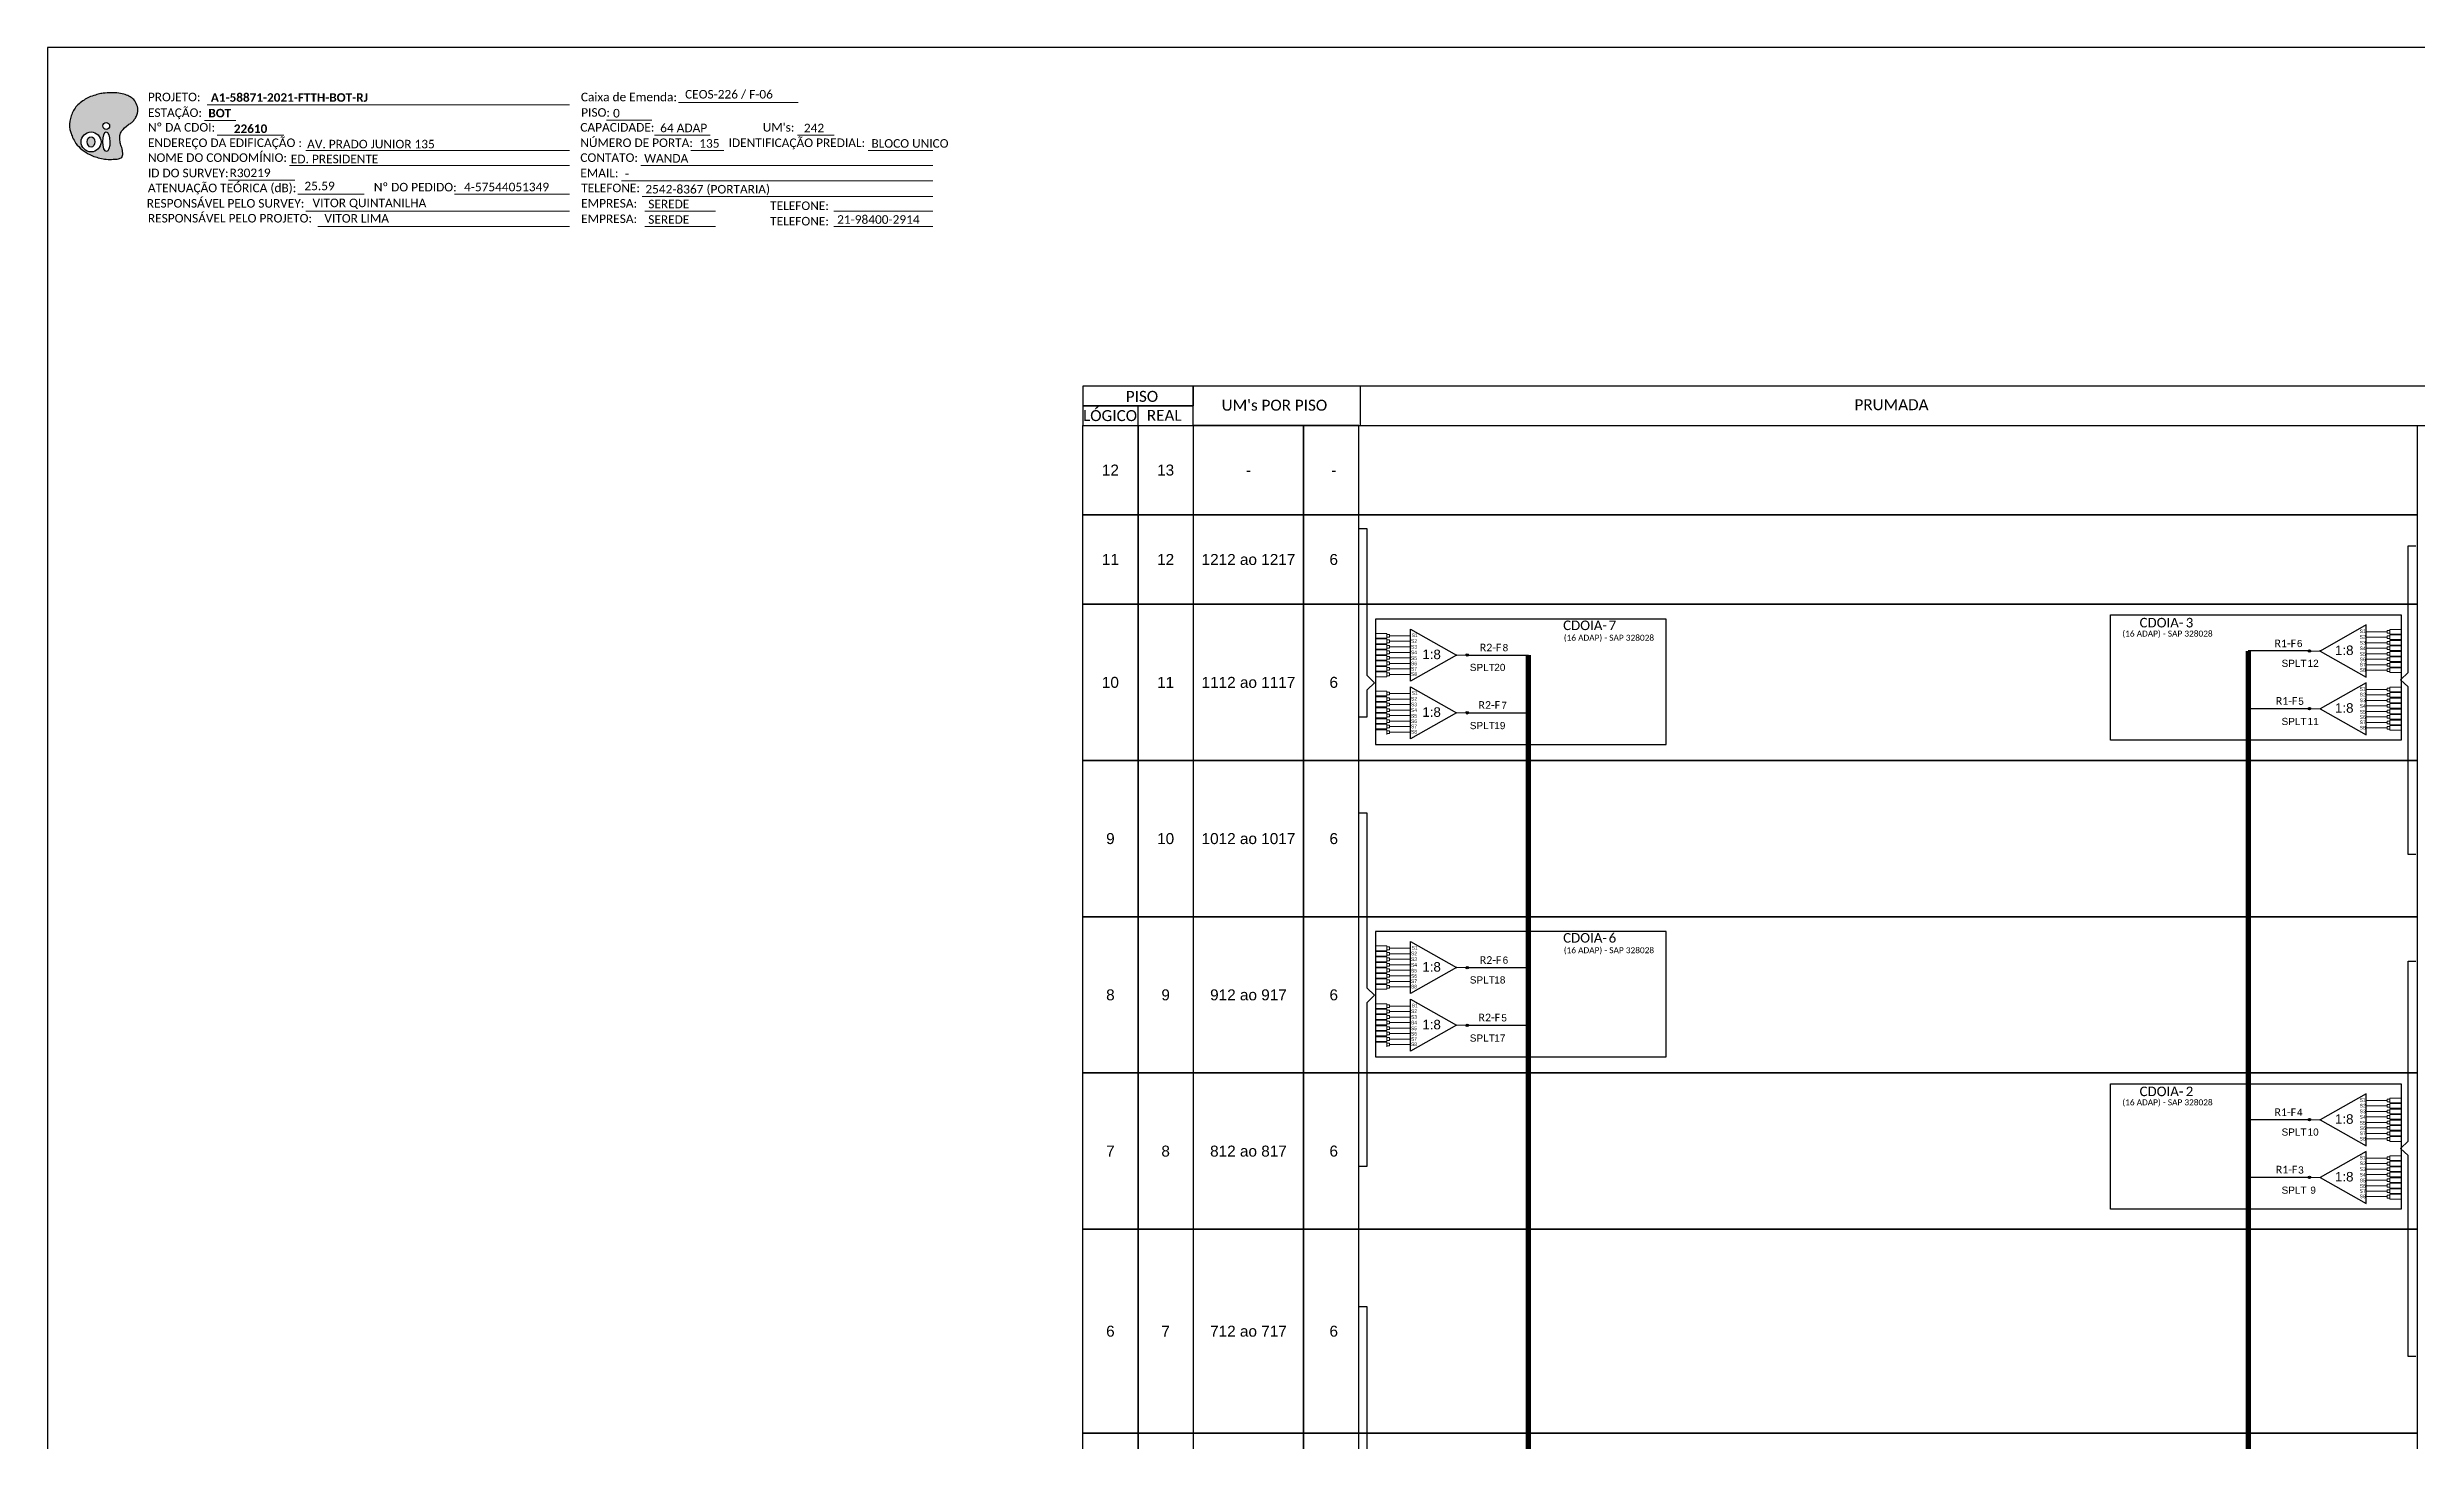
# Model space of a CAD drawing. Extents: x -89 to 1678, y 705 to 1299.
# Drawn here: x 839 to 1335.7, y 1007.1 to 1299 of the extents above; entities that cross this region are included whole.
import ezdxf
from ezdxf.enums import TextEntityAlignment as Align

# ---------------------------------------------------------------- set-up
doc = ezdxf.new("R2010")
doc.units = 0
doc.styles.add('ARIAL', font='arial.ttf')
doc.styles.add('WMF-Calibri0', font='calibri.ttf')
doc.styles.add('WMF-Calibri1', font='calibrib.ttf')

# ---------------------------------------------------------------- blocks, each defined once
blk = doc.blocks.new('SPLT_1-8_SC-APC')
at = {"color": 1}
blk.add_lwpolyline([(-7.37, -2.1), (-17.04, -7.55), (-7.37, -13), (-7.37, -2.1)], dxfattribs=at)
at = {"color": 3, "lineweight": 0}
for points in [[(-2.99, -3.51), (-7.37, -3.51)], [(-7.37, -4.66), (-2.99, -4.66)], [(-2.41, -3.02), (-2.41, -4)], [(-2.41, -3.02), (0, -3.02)], [(-2.41, -4), (0, -4)], [(-2.41, -4.17), (-2.41, -5.16)], [(-2.41, -4.17), (0, -4.17)], [(-7.37, -5.82), (-2.99, -5.82)], [(-7.37, -6.97), (-2.99, -6.97)], [(-7.37, -8.12), (-2.99, -8.12)], [(-7.37, -9.28), (-2.99, -9.28)], [(-2.41, -5.16), (0, -5.16)], [(-2.41, -5.32), (-2.41, -6.31)], [(-2.41, -5.32), (0, -5.32)], [(-2.41, -6.31), (0, -6.31)], [(-2.41, -6.48), (-2.41, -7.46)], [(-2.41, -6.48), (0, -6.48)], [(-2.41, -7.46), (0, -7.46)], [(-2.41, -7.63), (-2.41, -8.62)], [(-2.41, -7.63), (0, -7.63)], [(-2.41, -8.62), (0, -8.62)], [(-2.41, -8.78), (-2.41, -9.77)], [(-2.41, -8.78), (0, -8.78)], [(-2.41, -9.77), (0, -9.77)], [(-7.37, -10.43), (-2.99, -10.43)], [(-7.37, -11.58), (-2.99, -11.58)], [(-2.41, -9.94), (-2.41, -10.92)], [(-2.41, -9.94), (0, -9.94)], [(-2.41, -10.92), (0, -10.92)], [(-2.41, -11.09), (-2.41, -12.08)], [(-2.41, -11.09), (0, -11.09)], [(-2.41, -12.08), (0, -12.08)]]:
    blk.add_lwpolyline(points, dxfattribs=at)
for points in [[(-2.99, -3.22), (-2.41, -3.22), (-2.41, -3.8), (-2.99, -3.8)], [(-2.99, -4.38), (-2.41, -4.38), (-2.41, -4.95), (-2.99, -4.95)], [(-2.99, -5.53), (-2.41, -5.53), (-2.41, -6.1), (-2.99, -6.1)], [(-2.99, -6.68), (-2.41, -6.68), (-2.41, -7.26), (-2.99, -7.26)], [(-2.99, -7.84), (-2.41, -7.84), (-2.41, -8.41), (-2.99, -8.41)], [(-2.99, -8.99), (-2.41, -8.99), (-2.41, -9.56), (-2.99, -9.56)], [(-2.99, -10.14), (-2.41, -10.14), (-2.41, -10.72), (-2.99, -10.72)], [(-2.99, -11.3), (-2.41, -11.3), (-2.41, -11.87), (-2.99, -11.87)]]:
    blk.add_lwpolyline(points, close=True, dxfattribs=at)
at = {"color": 1, "lineweight": 0}
blk.add_lwpolyline([(-17.04, -7.55), (-19.26, -7.55)], dxfattribs=at)
at = {"color": 1, "style": 'ARIAL'}
for s, height, p in [('S1', 0.75, (-8.74, -3.78)), ('S2', 0.75, (-8.74, -4.97)), ('1:8', 2, (-13.91, -8.4)), ('S3', 0.75, (-8.74, -6.18)), ('S4', 0.75, (-8.74, -7.36)), ('S5', 0.75, (-8.74, -8.57)), ('S6', 0.75, (-8.74, -9.69)), ('S7', 0.75, (-8.74, -10.78)), ('S8', 0.75, (-8.74, -11.9))]:
    blk.add_text(s, height=height, dxfattribs=at).set_placement(p)
blk = doc.blocks.new('OI')
h = blk.add_hatch(color=40)
edge = h.paths.add_edge_path()
edge.add_spline(control_points=[(4.35, -0.67), (3.92, -0.99), (3.26, -1.5), (2.81, -2.59), (2.9, -3.5), (3.06, -4.27), (3.31, -4.85), (3.37, -5.39), (3.4, -5.88), (3.2, -6.4), (2.54, -6.61), (1.65, -6.63), (0.55, -6.67), (-0.56, -6.42), (-1.61, -6.14), (-2.77, -5.61), (-3.92, -4.77), (-4.89, -3.7), (-5.34, -2.65), (-5.6, -1.94), (-5.85, -0.96), (-5.71, 0.47), (-5.1, 2.02), (-4.14, 3.02), (-3.3, 3.61), (-2.37, 4.16), (-1.36, 4.44), (-0.56, 4.7), (0.79, 4.85), (2.24, 4.97), (3.79, 4.57), (4.67, 4.21), (5.44, 3.65), (5.76, 2.99), (6.03, 2.21), (6.01, 1.46), (5.72, 0.64), (5.31, 0.08), (4.88, -0.38), (4.51, -0.55), (4.35, -0.67)], knot_values=[0, 0, 0, 0, 1.60434, 2.417191, 3.427595, 4.282808, 4.776746, 5.304182, 5.888771, 6.258406, 6.858137, 7.79129, 8.986195, 10.124242, 11.187857, 12.242908, 13.953784, 15.414161, 16.515391, 17.349188, 17.675853, 19.552021, 21.515531, 22.568638, 23.63245, 24.621084, 25.782718, 26.745347, 27.142653, 29.870543, 31.004649, 31.921532, 32.709589, 33.801391, 34.042471, 35.192333, 35.971461, 36.628871, 37.254359, 37.836911, 37.836911, 37.836911, 37.836911], degree=3, periodic=0)
h.paths.add_polyline_path([(1.13, -0.87, -1), (-0.04, -0.87, -1)], flags=16)
edge = h.paths.add_edge_path(flags=16)
edge.add_ellipse((0.56, -3.59), major_axis=(-0.02, 1.71), ratio=0.361305, start_angle=0, end_angle=360)
h.paths.add_polyline_path([(-0.36, -3.62, -1), (-3.8, -3.62, -1)], flags=16)
edge = h.paths.add_edge_path(flags=0)
edge.add_ellipse((-2.08, -3.62), major_axis=(0, 0.885), ratio=0.758294, start_angle=0, end_angle=360)
at = {"color": 40}
for centre, radius in [((-2.08, -3.62), 1.72), ((0.54, -0.87), 0.587)]:
    blk.add_circle(centre, radius, dxfattribs=at)
blk.add_ellipse((-2.08, -3.62), major_axis=(0, 0.885), ratio=0.758294, start_param=-3.141592653589792, end_param=3.141592653589792, dxfattribs=at)
blk.add_ellipse((0.56, -3.59), major_axis=(-0.02, 1.71), ratio=0.361305, dxfattribs=at)
at = {"color": 40, "start_tangent": (-0.800898, -0.598801), "end_tangent": (-0.800898, -0.598801)}
blk.add_spline([(4.35, -0.67), (3.2, -1.78), (2.9, -2.54), (2.92, -3.55), (3.12, -4.38), (3.28, -4.85), (3.37, -5.37), (3.35, -5.95), (3.2, -6.29), (2.66, -6.55), (1.73, -6.63), (0.54, -6.62), (-0.58, -6.41), (-1.6, -6.11), (-2.56, -5.67), (-3.95, -4.67), (-4.89, -3.56), (-5.37, -2.56), (-5.64, -1.78), (-5.72, -1.46), (-5.63, 0.42), (-4.84, 2.22), (-4.13, 2.99), (-3.27, 3.62), (-2.4, 4.09), (-1.3, 4.47), (-0.37, 4.72), (0.02, 4.77), (2.75, 4.8), (3.85, 4.53), (4.69, 4.16), (5.31, 3.68), (5.85, 2.73), (5.93, 2.5), (5.94, 1.35), (5.67, 0.62), (5.29, 0.08), (4.84, -0.36), (4.35, -0.67)], degree=3, dxfattribs=at)
blk = doc.blocks.new('CARIMBO')
at = {"color": 7, "lineweight": 0}
for points in [[(35.66, -16.79), (111.64, -16.79)], [(134.48, -16.3), (159.61, -16.3)], [(35.15, -20.06), (41.7, -20.06)], [(37.81, -23.14), (51.75, -23.14)], [(119.43, -20.02), (128.92, -20.02)], [(129.48, -23.14), (141.1, -23.14)], [(159.42, -23.14), (167.09, -23.14)], [(52.97, -29.48), (111.64, -29.48)], [(56.38, -26.37), (111.64, -26.37)], [(126.6, -29.48), (187.83, -29.48)], [(137.07, -26.37), (144.01, -26.37)], [(174.24, -26.37), (187.8, -26.37)], [(40.13, -32.55), (54.07, -32.55)], [(122.56, -32.72), (187.83, -32.72)], [(54.67, -35.52), (68.61, -35.52)], [(56.38, -39.07), (111.64, -39.07)], [(126.84, -35.96), (187.83, -35.96)], [(127.45, -39.07), (142.25, -39.07)], [(167.06, -39.07), (187.83, -39.07)], [(58.87, -42.31), (111.64, -42.31)], [(127.45, -42.31), (142.25, -42.31)], [(167.06, -42.31), (187.83, -42.31)]]:
    blk.add_lwpolyline(points, dxfattribs=at)
at = {"color": 7, "xscale": 1.213923925163967, "yscale": 1.213923925163967, "zscale": 1.213923925163967, "rotation": 0.1532896023949059}
blk.add_blockref('OI', (13.86, -20.16), dxfattribs=at)
at = {"color": 7, "lineweight": 0, "style": 'WMF-Calibri0'}
for s, height, p in [('PROJETO:', 1.793, (23.26, -16.04)), ('Caixa de Emenda:', 1.7927, (114.02, -16.04)), ('ESTAÇÃO:', 1.793, (23.26, -19.32)), ('PISO:', 1.793, (114.09, -19.28)), ('ENDEREÇO DA EDIFICAÇÃO :', 1.7927, (23.26, -25.63)), ('Nº DA CDOI:', 1.7927, (23.26, -22.39)), ('CAPACIDADE:', 1.7927, (113.91, -22.39)), ('NÚMERO DE PORTA:', 1.7927, (113.91, -25.63)), ('IDENTIFICAÇÃO PREDIAL:', 1.7927, (144.99, -25.63)), ("UM's:", 1.793, (152.15, -22.39)), ('NOME DO CONDOMÍNIO:', 1.7927, (23.26, -28.74)), ('CONTATO:', 1.793, (113.91, -28.74)), ('ATENUAÇÃO TEÓRICA (dB):', 1.7927, (23.26, -35.09)), ('ID DO SURVEY:', 1.7927, (23.26, -31.97)), ('EMAIL:', 1.793, (113.91, -31.97)), ('TELEFONE:', 1.793, (114.09, -35.09)), ('RESPONSÁVEL PELO SURVEY:', 1.7927, (23.02, -38.32)), ('RESPONSÁVEL PELO PROJETO:', 1.7927, (23.26, -41.44)), ('EMPRESA:', 1.793, (114.09, -38.32)), ('TELEFONE:', 1.793, (153.7, -38.83)), ('EMPRESA:', 1.793, (114.09, -41.56)), ('TELEFONE:', 1.793, (153.7, -42.06))]:
    blk.add_text(s, height=height, dxfattribs=at).set_placement(p)
at = {"color": 7, "lineweight": 0, "flags": 8}
for tag, p, style in [('PROJ', (36.46, -16.13), 'WMF-Calibri1'), ('CEOS-XX', (135.87, -15.46), 'WMF-Calibri0'), ('EST', (35.94, -19.41), 'WMF-Calibri1'), ('PISO_PTR', (120.78, -19.42), 'WMF-Calibri0'), ('LOGRADOURO', (56.65, -25.91), 'WMF-Calibri0'), ('CAPAC.', (130.66, -22.52), 'WMF-Calibri0'), ('N°', (138.85, -25.77), 'WMF-Calibri0'), ("UC'S", (160.78, -22.54), 'WMF-Calibri0'), ('N°PREDIO', (174.94, -25.77), 'WMF-Calibri0'), ('NOME_DO_COND.', (53.23, -29.02), 'WMF-Calibri0'), ('NOME_DO_CONTATO', (127.3, -28.89), 'WMF-Calibri0'), ('_ID_', (40.39, -31.94), 'WMF-Calibri0'), ('O_POTEN', (56.06, -34.68), 'WMF-Calibri0'), ('EMAIL', (123.26, -32.12), 'WMF-Calibri0'), ('TELEFONE', (127.55, -35.36), 'WMF-Calibri0'), ('RES_SURVEY', (57.78, -38.23), 'WMF-Calibri0'), ('RES_PROJ', (60.27, -41.47), 'WMF-Calibri0'), ('EMP_RESP_SURVEY', (128.16, -38.47), 'WMF-Calibri0'), ('CONT_RESP_SURVEY', (167.76, -38.47), 'WMF-Calibri0'), ('EMP_RESP_PROJ', (128.16, -41.71), 'WMF-Calibri0'), ('CONT_RESP_PROJ', (167.76, -41.71), 'WMF-Calibri0')]:
    blk.add_attdef(tag, p, '', height=1.79, dxfattribs=dict(at, style=style))
at = {"color": 7, "lineweight": 0, "style": 'WMF-Calibri1', "flags": 8}
blk.add_attdef("N° CDO'S", text='', height=1.79, dxfattribs=at).set_placement((44.78, -22.68), align=Align.CENTER)

msp = doc.modelspace()

# ---------------------------------------------------------------- hatches: boundary and pattern name
h = msp.add_hatch(color=3)
h.dxf.hatch_style = 1
edge = h.paths.add_edge_path()
edge.add_arc((1313.24, 1172.54), 0.256, 0, 360)
h = msp.add_hatch(color=3)
h.dxf.hatch_style = 1
edge = h.paths.add_edge_path()
edge.add_arc((1136.68, 1171.67), 0.256, 0, 360)
h = msp.add_hatch(color=3)
h.dxf.hatch_style = 1
edge = h.paths.add_edge_path()
edge.add_arc((1136.68, 1159.58), 0.256, 0, 360)
h = msp.add_hatch(color=3)
h.dxf.hatch_style = 1
edge = h.paths.add_edge_path()
edge.add_arc((1313.24, 1160.44), 0.256, 0, 360)
h = msp.add_hatch(color=3)
h.dxf.hatch_style = 1
edge = h.paths.add_edge_path()
edge.add_arc((1136.68, 1106.19), 0.256, 0, 360)
h = msp.add_hatch(color=3)
h.dxf.hatch_style = 1
edge = h.paths.add_edge_path()
edge.add_arc((1136.68, 1094.09), 0.256, 0, 360)
h = msp.add_hatch(color=3)
h.dxf.hatch_style = 1
edge = h.paths.add_edge_path()
edge.add_arc((1313.24, 1074.31), 0.256, 0, 360)
h = msp.add_hatch(color=3)
h.dxf.hatch_style = 1
edge = h.paths.add_edge_path()
edge.add_arc((1313.24, 1062.21), 0.256, 0, 360)

# ---------------------------------------------------------------- linework, layer by layer
for points in [[(839.04, 705.02), (1677.6, 705.02), (1677.6, 1299.02), (839.04, 1299.02), (839.04, 705.02)], [(1079.24, 1219.82), (1405.11, 1219.82), (1405.11, 1228.05), (1079.24, 1228.05), (1079.24, 1228.05), (1079.24, 1223.93)], [(1114.3, 1219.82), (1114.3, 1228.05)], [(1067.67, 1219.82), (1067.67, 1223.93)]]:
    msp.add_lwpolyline(points)
at = {"color": 7, "lineweight": 0}
msp.add_lwpolyline([(924.35, 1268.26), (948.49, 1268.26)], dxfattribs=at)
for points in [[(1056.1, 1223.93), (1079.24, 1223.93), (1079.24, 1228.05), (1056.1, 1228.05)], [(1056.1, 1219.82), (1079.24, 1219.82), (1079.24, 1223.93), (1056.1, 1223.93)], [(1056.1, 1219.82), (1067.67, 1219.82), (1067.67, 1201.08), (1056.1, 1201.08)], [(1067.67, 1219.82), (1079.24, 1219.82), (1079.24, 1201.08), (1067.67, 1201.08)], [(1102.39, 1219.82), (1079.24, 1219.82), (1079.24, 1201.08), (1102.39, 1201.08)], [(1113.96, 1219.82), (1102.39, 1219.82), (1102.39, 1201.08), (1113.96, 1201.08)], [(1113.96, 1219.82), (1335.85, 1219.82), (1335.85, 1201.08), (1113.96, 1201.08)], [(1056.1, 1201.08), (1067.67, 1201.08), (1067.67, 1182.33), (1056.1, 1182.33)], [(1067.67, 1201.08), (1079.24, 1201.08), (1079.24, 1182.33), (1067.67, 1182.33)], [(1102.39, 1201.08), (1079.24, 1201.08), (1079.24, 1182.33), (1102.39, 1182.33)], [(1113.96, 1201.08), (1102.39, 1201.08), (1102.39, 1182.33), (1113.96, 1182.33)], [(1113.96, 1201.08), (1335.85, 1201.08), (1335.85, 1182.33), (1113.96, 1182.33)], [(1056.1, 1182.33), (1067.67, 1182.33), (1067.67, 1149.59), (1056.1, 1149.59)], [(1067.67, 1182.33), (1079.24, 1182.33), (1079.24, 1149.59), (1067.67, 1149.59)], [(1102.39, 1182.33), (1079.24, 1182.33), (1079.24, 1149.59), (1102.39, 1149.59)], [(1113.96, 1182.33), (1102.39, 1182.33), (1102.39, 1149.59), (1113.96, 1149.59)], [(1113.96, 1182.33), (1335.85, 1182.33), (1335.85, 1149.59), (1113.96, 1149.59)], [(1056.1, 1149.59), (1067.67, 1149.59), (1067.67, 1116.85), (1056.1, 1116.85)], [(1067.67, 1149.59), (1079.24, 1149.59), (1079.24, 1116.85), (1067.67, 1116.85)], [(1102.39, 1149.59), (1079.24, 1149.59), (1079.24, 1116.85), (1102.39, 1116.85)], [(1113.96, 1149.59), (1102.39, 1149.59), (1102.39, 1116.85), (1113.96, 1116.85)], [(1113.96, 1149.59), (1335.85, 1149.59), (1335.85, 1116.85), (1113.96, 1116.85)], [(1056.1, 1116.85), (1067.67, 1116.85), (1067.67, 1084.1), (1056.1, 1084.1)], [(1067.67, 1116.85), (1079.24, 1116.85), (1079.24, 1084.1), (1067.67, 1084.1)], [(1102.39, 1116.85), (1079.24, 1116.85), (1079.24, 1084.1), (1102.39, 1084.1)], [(1113.96, 1116.85), (1102.39, 1116.85), (1102.39, 1084.1), (1113.96, 1084.1)], [(1113.96, 1116.85), (1335.85, 1116.85), (1335.85, 1084.1), (1113.96, 1084.1)], [(1056.1, 1084.1), (1067.67, 1084.1), (1067.67, 1051.36), (1056.1, 1051.36)], [(1067.67, 1084.1), (1079.24, 1084.1), (1079.24, 1051.36), (1067.67, 1051.36)], [(1102.39, 1084.1), (1079.24, 1084.1), (1079.24, 1051.36), (1102.39, 1051.36)], [(1113.96, 1084.1), (1102.39, 1084.1), (1102.39, 1051.36), (1113.96, 1051.36)], [(1113.96, 1084.1), (1335.85, 1084.1), (1335.85, 1051.36), (1113.96, 1051.36)], [(1056.1, 1051.36), (1067.67, 1051.36), (1067.67, 1008.62), (1056.1, 1008.62)], [(1067.67, 1051.36), (1079.24, 1051.36), (1079.24, 1008.62), (1067.67, 1008.62)], [(1102.39, 1051.36), (1079.24, 1051.36), (1079.24, 1008.62), (1102.39, 1008.62)], [(1113.96, 1051.36), (1102.39, 1051.36), (1102.39, 1008.62), (1113.96, 1008.62)], [(1113.96, 1051.36), (1335.85, 1051.36), (1335.85, 1008.62), (1113.96, 1008.62)], [(1056.1, 1008.62), (1067.67, 1008.62), (1067.67, 975.87), (1056.1, 975.87)], [(1067.67, 1008.62), (1079.24, 1008.62), (1079.24, 975.87), (1067.67, 975.87)], [(1102.39, 1008.62), (1079.24, 1008.62), (1079.24, 975.87), (1102.39, 975.87)], [(1113.96, 1008.62), (1102.39, 1008.62), (1102.39, 975.87), (1113.96, 975.87)], [(1113.96, 1008.62), (1335.85, 1008.62), (1335.85, 975.87), (1113.96, 975.87)]]:
    msp.add_lwpolyline(points, close=True)
at = {"color": 3}
for points in [[(1114.04, 1158.7), (1115.69, 1158.7), (1115.69, 1164.36), (1117.26, 1165.87), (1115.69, 1167.38), (1115.69, 1198.16), (1114.04, 1198.16)], [(1335.57, 1129.86), (1333.92, 1129.86), (1333.92, 1165.01), (1332.35, 1166.52), (1333.92, 1168.03), (1333.92, 1194.56), (1335.57, 1194.56)], [(1114.04, 1064.59), (1115.69, 1064.59), (1115.69, 1098.87), (1117.26, 1100.38), (1115.69, 1101.89), (1115.69, 1138.58), (1114.04, 1138.58)], [(1335.57, 1024.7), (1333.92, 1024.7), (1333.92, 1066.78), (1332.35, 1068.29), (1333.92, 1069.8), (1333.92, 1107.56), (1335.57, 1107.56)], [(1114.04, 956.32), (1115.69, 956.32), (1115.69, 990.64), (1117.26, 992.15), (1115.69, 993.66), (1115.69, 1035.09), (1114.04, 1035.09)]]:
    msp.add_lwpolyline(points, dxfattribs=at)
at = {"color": 1}
for points in [[(1117.42, 1155.33), (1117.42, 1155.33), (1117.42, 1152.95), (1178.38, 1152.95), (1178.38, 1179.22), (1170.55, 1179.22)], [(1124.79, 1177.12), (1134.46, 1171.67), (1124.79, 1166.23), (1124.79, 1177.12)], [(1332.5, 1156.19), (1332.5, 1156.19), (1332.5, 1153.82), (1271.53, 1153.82), (1271.53, 1180.08), (1279.37, 1180.08)], [(1124.79, 1165.03), (1134.46, 1159.58), (1124.79, 1154.13), (1124.79, 1165.03)], [(1117.42, 1089.84), (1117.42, 1089.84), (1117.42, 1087.47), (1178.38, 1087.47), (1178.38, 1113.73), (1170.55, 1113.73)], [(1124.79, 1111.63), (1134.46, 1106.19), (1124.79, 1100.74), (1124.79, 1111.63)], [(1124.79, 1099.54), (1134.46, 1094.09), (1124.79, 1088.64), (1124.79, 1099.54)], [(1332.5, 1057.96), (1332.5, 1057.96), (1332.5, 1055.59), (1271.53, 1055.59), (1271.53, 1081.85), (1279.37, 1081.85)]]:
    msp.add_lwpolyline(points, dxfattribs=at)
for points in [[(1178.38, 1179.22), (1117.42, 1179.22), (1117.42, 1152.95), (1178.38, 1152.95)], [(1271.53, 1180.08), (1332.5, 1180.08), (1332.5, 1153.82), (1271.53, 1153.82)], [(1178.38, 1113.73), (1117.42, 1113.73), (1117.42, 1087.47), (1178.38, 1087.47)], [(1271.53, 1081.85), (1332.5, 1081.85), (1332.5, 1055.59), (1271.53, 1055.59)]]:
    msp.add_lwpolyline(points, close=True, dxfattribs=at)
at = {"color": 3, "lineweight": 0}
for points in [[(1119.84, 1176.2), (1117.42, 1176.2)], [(1119.84, 1175.22), (1117.42, 1175.22)], [(1119.84, 1175.05), (1117.42, 1175.05)], [(1119.84, 1174.06), (1117.42, 1174.06)], [(1119.84, 1173.9), (1117.42, 1173.9)], [(1119.84, 1172.91), (1117.42, 1172.91)], [(1119.84, 1172.74), (1117.42, 1172.74)], [(1119.84, 1176.2), (1119.84, 1175.22)], [(1119.84, 1175.05), (1119.84, 1174.06)], [(1119.84, 1173.9), (1119.84, 1172.91)], [(1119.84, 1172.74), (1119.84, 1171.76)], [(1120.41, 1175.71), (1124.79, 1175.71)], [(1124.79, 1174.56), (1120.41, 1174.56)], [(1124.79, 1173.4), (1120.41, 1173.4)], [(1124.79, 1172.25), (1120.41, 1172.25)], [(1119.84, 1171.76), (1117.42, 1171.76)], [(1119.84, 1171.59), (1117.42, 1171.59)], [(1119.84, 1170.6), (1117.42, 1170.6)], [(1119.84, 1170.44), (1117.42, 1170.44)], [(1119.84, 1169.45), (1117.42, 1169.45)], [(1119.84, 1169.28), (1117.42, 1169.28)], [(1119.84, 1168.3), (1117.42, 1168.3)], [(1119.84, 1168.13), (1117.42, 1168.13)], [(1119.84, 1171.59), (1119.84, 1170.6)], [(1119.84, 1170.44), (1119.84, 1169.45)], [(1119.84, 1169.28), (1119.84, 1168.3)], [(1119.84, 1168.13), (1119.84, 1167.15)], [(1124.79, 1171.1), (1120.41, 1171.1)], [(1124.79, 1169.94), (1120.41, 1169.94)], [(1124.79, 1168.79), (1120.41, 1168.79)], [(1124.79, 1167.64), (1120.41, 1167.64)], [(1119.84, 1167.15), (1117.42, 1167.15)], [(1119.84, 1164.11), (1117.42, 1164.11)], [(1119.84, 1163.12), (1117.42, 1163.12)], [(1119.84, 1162.96), (1117.42, 1162.96)], [(1119.84, 1164.11), (1119.84, 1163.12)], [(1119.84, 1162.96), (1119.84, 1161.97)], [(1120.41, 1163.62), (1124.79, 1163.62)], [(1124.79, 1162.46), (1120.41, 1162.46)], [(1119.84, 1161.97), (1117.42, 1161.97)], [(1119.84, 1161.8), (1117.42, 1161.8)], [(1119.84, 1160.82), (1117.42, 1160.82)], [(1119.84, 1160.65), (1117.42, 1160.65)], [(1119.84, 1159.66), (1117.42, 1159.66)], [(1119.84, 1159.5), (1117.42, 1159.5)], [(1119.84, 1158.51), (1117.42, 1158.51)], [(1119.84, 1158.34), (1117.42, 1158.34)], [(1119.84, 1157.36), (1117.42, 1157.36)], [(1119.84, 1161.8), (1119.84, 1160.82)], [(1119.84, 1160.65), (1119.84, 1159.66)], [(1119.84, 1159.5), (1119.84, 1158.51)], [(1119.84, 1158.34), (1119.84, 1157.36)], [(1124.79, 1161.31), (1120.41, 1161.31)], [(1124.79, 1160.16), (1120.41, 1160.16)], [(1124.79, 1159), (1120.41, 1159)], [(1124.79, 1157.85), (1120.41, 1157.85)], [(1119.84, 1157.19), (1117.42, 1157.19)], [(1119.84, 1156.2), (1117.42, 1156.2)], [(1119.84, 1156.04), (1117.42, 1156.04)], [(1119.84, 1157.19), (1119.84, 1156.2)], [(1119.84, 1156.04), (1119.84, 1155.05)], [(1124.79, 1156.7), (1120.41, 1156.7)], [(1124.79, 1155.54), (1120.41, 1155.54)], [(1119.84, 1110.72), (1117.42, 1110.72)], [(1119.84, 1109.73), (1117.42, 1109.73)], [(1119.84, 1109.56), (1117.42, 1109.56)], [(1119.84, 1108.58), (1117.42, 1108.58)], [(1119.84, 1108.41), (1117.42, 1108.41)], [(1119.84, 1110.72), (1119.84, 1109.73)], [(1119.84, 1109.56), (1119.84, 1108.58)], [(1119.84, 1108.41), (1119.84, 1107.42)], [(1120.41, 1110.22), (1124.79, 1110.22)], [(1124.79, 1109.07), (1120.41, 1109.07)], [(1124.79, 1107.92), (1120.41, 1107.92)], [(1119.84, 1107.42), (1117.42, 1107.42)], [(1119.84, 1107.26), (1117.42, 1107.26)], [(1119.84, 1106.27), (1117.42, 1106.27)], [(1119.84, 1106.1), (1117.42, 1106.1)], [(1119.84, 1105.12), (1117.42, 1105.12)], [(1119.84, 1104.95), (1117.42, 1104.95)], [(1119.84, 1103.96), (1117.42, 1103.96)], [(1119.84, 1103.8), (1117.42, 1103.8)], [(1119.84, 1102.81), (1117.42, 1102.81)], [(1119.84, 1102.64), (1117.42, 1102.64)], [(1119.84, 1107.26), (1119.84, 1106.27)], [(1119.84, 1106.1), (1119.84, 1105.12)], [(1119.84, 1104.95), (1119.84, 1103.96)], [(1119.84, 1103.8), (1119.84, 1102.81)], [(1119.84, 1102.64), (1119.84, 1101.66)], [(1124.79, 1106.76), (1120.41, 1106.76)], [(1124.79, 1105.61), (1120.41, 1105.61)], [(1124.79, 1104.46), (1120.41, 1104.46)], [(1124.79, 1103.3), (1120.41, 1103.3)], [(1119.84, 1101.66), (1117.42, 1101.66)], [(1119.84, 1098.62), (1117.42, 1098.62)], [(1119.84, 1097.63), (1117.42, 1097.63)], [(1119.84, 1098.62), (1119.84, 1097.63)], [(1124.79, 1102.15), (1120.41, 1102.15)], [(1120.41, 1098.13), (1124.79, 1098.13)], [(1119.84, 1097.47), (1117.42, 1097.47)], [(1119.84, 1096.48), (1117.42, 1096.48)], [(1119.84, 1096.32), (1117.42, 1096.32)], [(1119.84, 1095.33), (1117.42, 1095.33)], [(1119.84, 1095.16), (1117.42, 1095.16)], [(1119.84, 1094.18), (1117.42, 1094.18)], [(1119.84, 1094.01), (1117.42, 1094.01)], [(1119.84, 1093.02), (1117.42, 1093.02)], [(1119.84, 1092.86), (1117.42, 1092.86)], [(1119.84, 1097.47), (1119.84, 1096.48)], [(1119.84, 1096.32), (1119.84, 1095.33)], [(1119.84, 1095.16), (1119.84, 1094.18)], [(1119.84, 1094.01), (1119.84, 1093.02)], [(1119.84, 1092.86), (1119.84, 1091.87)], [(1124.79, 1096.98), (1120.41, 1096.98)], [(1124.79, 1095.82), (1120.41, 1095.82)], [(1124.79, 1094.67), (1120.41, 1094.67)], [(1124.79, 1093.52), (1120.41, 1093.52)], [(1119.84, 1091.87), (1117.42, 1091.87)], [(1119.84, 1091.7), (1117.42, 1091.7)], [(1119.84, 1090.72), (1117.42, 1090.72)], [(1119.84, 1090.55), (1117.42, 1090.55)], [(1119.84, 1091.7), (1119.84, 1090.72)], [(1119.84, 1090.55), (1119.84, 1089.56)], [(1124.79, 1092.36), (1120.41, 1092.36)], [(1124.79, 1091.21), (1120.41, 1091.21)], [(1124.79, 1090.06), (1120.41, 1090.06)]]:
    msp.add_lwpolyline(points, dxfattribs=at)
for points in [[(1120.41, 1176), (1119.84, 1176), (1119.84, 1175.42), (1120.41, 1175.42)], [(1120.41, 1174.84), (1119.84, 1174.84), (1119.84, 1174.27), (1120.41, 1174.27)], [(1120.41, 1173.69), (1119.84, 1173.69), (1119.84, 1173.12), (1120.41, 1173.12)], [(1120.41, 1172.54), (1119.84, 1172.54), (1119.84, 1171.96), (1120.41, 1171.96)], [(1120.41, 1171.38), (1119.84, 1171.38), (1119.84, 1170.81), (1120.41, 1170.81)], [(1120.41, 1170.23), (1119.84, 1170.23), (1119.84, 1169.66), (1120.41, 1169.66)], [(1120.41, 1169.08), (1119.84, 1169.08), (1119.84, 1168.51), (1120.41, 1168.51)], [(1120.41, 1167.92), (1119.84, 1167.92), (1119.84, 1167.35), (1120.41, 1167.35)], [(1120.41, 1163.9), (1119.84, 1163.9), (1119.84, 1163.33), (1120.41, 1163.33)], [(1120.41, 1162.75), (1119.84, 1162.75), (1119.84, 1162.18), (1120.41, 1162.18)], [(1120.41, 1161.6), (1119.84, 1161.6), (1119.84, 1161.02), (1120.41, 1161.02)], [(1120.41, 1160.44), (1119.84, 1160.44), (1119.84, 1159.87), (1120.41, 1159.87)], [(1120.41, 1159.29), (1119.84, 1159.29), (1119.84, 1158.72), (1120.41, 1158.72)], [(1120.41, 1158.14), (1119.84, 1158.14), (1119.84, 1157.56), (1120.41, 1157.56)], [(1120.41, 1156.98), (1119.84, 1156.98), (1119.84, 1156.41), (1120.41, 1156.41)], [(1120.41, 1155.83), (1119.84, 1155.83), (1119.84, 1155.26), (1120.41, 1155.26)], [(1120.41, 1110.51), (1119.84, 1110.51), (1119.84, 1109.94), (1120.41, 1109.94)], [(1120.41, 1109.36), (1119.84, 1109.36), (1119.84, 1108.78), (1120.41, 1108.78)], [(1120.41, 1108.2), (1119.84, 1108.2), (1119.84, 1107.63), (1120.41, 1107.63)], [(1120.41, 1107.05), (1119.84, 1107.05), (1119.84, 1106.48), (1120.41, 1106.48)], [(1120.41, 1105.9), (1119.84, 1105.9), (1119.84, 1105.32), (1120.41, 1105.32)], [(1120.41, 1104.74), (1119.84, 1104.74), (1119.84, 1104.17), (1120.41, 1104.17)], [(1120.41, 1103.59), (1119.84, 1103.59), (1119.84, 1103.02), (1120.41, 1103.02)], [(1120.41, 1102.44), (1119.84, 1102.44), (1119.84, 1101.86), (1120.41, 1101.86)], [(1120.41, 1098.41), (1119.84, 1098.41), (1119.84, 1097.84), (1120.41, 1097.84)], [(1120.41, 1097.26), (1119.84, 1097.26), (1119.84, 1096.69), (1120.41, 1096.69)], [(1120.41, 1096.11), (1119.84, 1096.11), (1119.84, 1095.54), (1120.41, 1095.54)], [(1120.41, 1094.96), (1119.84, 1094.96), (1119.84, 1094.38), (1120.41, 1094.38)], [(1120.41, 1093.8), (1119.84, 1093.8), (1119.84, 1093.23), (1120.41, 1093.23)], [(1120.41, 1092.65), (1119.84, 1092.65), (1119.84, 1092.08), (1120.41, 1092.08)], [(1120.41, 1091.5), (1119.84, 1091.5), (1119.84, 1090.92), (1120.41, 1090.92)], [(1120.41, 1090.34), (1119.84, 1090.34), (1119.84, 1089.77), (1120.41, 1089.77)]]:
    msp.add_lwpolyline(points, close=True, dxfattribs=at)
at = {"color": 6, "const_width": 1.1}
msp.add_lwpolyline([(1259.52, 851.46), (1259.52, 864.02), (1252.28, 864.02), (1252.28, 866.69), (1239.26, 866.69), (1239.26, 864.02), (1149.5, 864.02), (1149.5, 1171.67)], dxfattribs=at)
at = {"color": 5, "const_width": 1.1}
msp.add_lwpolyline([(1300.41, 1172.54), (1300.41, 875.67), (1246.62, 875.67), (1246.62, 851.46)], dxfattribs=at)
at = {"color": 5}
for points in [[(1313.24, 1172.54), (1300.41, 1172.54)], [(1313.24, 1160.44), (1300.41, 1160.44)], [(1313.24, 1074.31), (1300.41, 1074.31)], [(1313.24, 1062.21), (1300.41, 1062.21)]]:
    msp.add_lwpolyline(points, dxfattribs=at)
at = {"color": 1, "lineweight": 0}
for points in [[(1134.46, 1171.67), (1136.68, 1171.67)], [(1134.46, 1159.58), (1136.68, 1159.58)], [(1134.46, 1106.19), (1136.68, 1106.19)], [(1134.46, 1094.09), (1136.68, 1094.09)]]:
    msp.add_lwpolyline(points, dxfattribs=at)
at = {"color": 6}
for points in [[(1136.68, 1171.67), (1149.5, 1171.67)], [(1136.68, 1159.58), (1149.5, 1159.58)], [(1136.68, 1106.19), (1149.5, 1106.19)], [(1136.68, 1094.09), (1149.5, 1094.09)]]:
    msp.add_lwpolyline(points, dxfattribs=at)
at = {"color": 3}
for centre in [(1313.24, 1172.54), (1136.68, 1171.67), (1136.68, 1159.58), (1313.24, 1160.44), (1136.68, 1106.19), (1136.68, 1094.09), (1313.24, 1074.31), (1313.24, 1062.21)]:
    msp.add_circle(centre, 0.256, dxfattribs=at)
for p in [(1315.46, 1172.54), (1134.46, 1171.67), (1134.46, 1106.19), (1315.46, 1074.31)]:
    msp.add_point(p)

# ---------------------------------------------------------------- block references
ref = msp.add_blockref('CARIMBO', (836.85, 1303.77))
ref.add_attrib('PROJ', 'A1-58871-2021-FTTH-BOT-RJ', (873.31, 1287.63), dxfattribs={"color": 7, "lineweight": 0, "height": 1.7927, "style": 'WMF-Calibri1'})
ref.add_attrib('EST', 'BOT', (872.79, 1284.35), dxfattribs={"color": 7, "lineweight": 0, "height": 1.793, "style": 'WMF-Calibri1'})
ref.add_attrib("N° CDO'S", '22610', dxfattribs={"color": 7, "lineweight": 0, "height": 1.793, "style": 'WMF-Calibri1'}).set_placement((881.63, 1281.09), align=Align.CENTER)
ref.add_attrib('LOGRADOURO', 'AV. PRADO JUNIOR 135', (893.49, 1277.86), dxfattribs={"color": 7, "lineweight": 0, "height": 1.7927, "style": 'WMF-Calibri0'})
ref.add_attrib('NOME_DO_COND.', 'ED. PRESIDENTE', (890.08, 1274.74), dxfattribs={"color": 7, "lineweight": 0, "height": 1.7927, "style": 'WMF-Calibri0'})
ref.add_attrib('_ID_', 'R30219', (877.24, 1271.83), dxfattribs={"color": 7, "lineweight": 0, "height": 1.793, "style": 'WMF-Calibri0'})
ref.add_attrib('O_POTEN', '25.59', (892.91, 1269.09), dxfattribs={"color": 7, "lineweight": 0, "height": 1.793, "style": 'WMF-Calibri0'})
ref.add_attrib('RES_SURVEY', 'VITOR QUINTANILHA', (894.62, 1265.54), dxfattribs={"color": 7, "lineweight": 0, "height": 1.7927, "style": 'WMF-Calibri0'})
ref.add_attrib('RES_PROJ', 'VITOR LIMA', (897.11, 1262.3), dxfattribs={"color": 7, "lineweight": 0, "height": 1.793, "style": 'WMF-Calibri0'})
ref.add_attrib('CEOS-XX', 'CEOS-226 / F-06', (972.72, 1288.31), dxfattribs={"color": 7, "lineweight": 0, "height": 1.7927, "style": 'WMF-Calibri0'})
ref.add_attrib('CAPAC.', '64 ADAP', (967.5, 1281.25), dxfattribs={"color": 7, "lineweight": 0, "height": 1.793, "style": 'WMF-Calibri0'})
ref.add_attrib("UC'S", '242', (997.62, 1281.23), dxfattribs={"color": 7, "lineweight": 0, "height": 1.793, "style": 'WMF-Calibri0'})
ref.add_attrib('PISO_PTR', '0', (957.63, 1284.34), dxfattribs={"color": 7, "lineweight": 0, "height": 1.79, "style": 'WMF-Calibri0'})
ref.add_attrib('N°', '135', (975.69, 1278), dxfattribs={"color": 7, "lineweight": 0, "height": 1.793, "style": 'WMF-Calibri0'})
ref.add_attrib('N°PREDIO', 'BLOCO UNICO', (1011.79, 1278), dxfattribs={"color": 7, "lineweight": 0, "height": 1.7927, "style": 'WMF-Calibri0'})
ref.add_attrib('NOME_DO_CONTATO', 'WANDA', (964.15, 1274.88), dxfattribs={"color": 7, "lineweight": 0, "height": 1.793, "style": 'WMF-Calibri0'})
ref.add_attrib('EMAIL', '-', (960.11, 1271.65), dxfattribs={"color": 7, "lineweight": 0, "height": 1.79, "style": 'WMF-Calibri0'})
ref.add_attrib('TELEFONE', '2542-8367 (PORTARIA)', (964.39, 1268.41), dxfattribs={"color": 7, "lineweight": 0, "height": 1.7927, "style": 'WMF-Calibri0'})
ref.add_attrib('EMP_RESP_SURVEY', 'SEREDE', (965, 1265.3), dxfattribs={"color": 7, "lineweight": 0, "height": 1.793, "style": 'WMF-Calibri0'})
ref.add_attrib('EMP_RESP_PROJ', 'SEREDE', (965, 1262.06), dxfattribs={"color": 7, "lineweight": 0, "height": 1.793, "style": 'WMF-Calibri0'})
ref.add_attrib('CONT_RESP_PROJ', '21-98400-2914', (1004.6, 1262.06), dxfattribs={"color": 7, "lineweight": 0, "height": 1.7927, "style": 'WMF-Calibri0'})
for p in [(1332.5, 1180.08), (1332.5, 1167.99), (1332.5, 1081.85), (1332.5, 1069.76)]:
    msp.add_blockref('SPLT_1-8_SC-APC', p, dxfattribs=at)

# ---------------------------------------------------------------- texts
at = {"color": 7, "lineweight": 0, "style": 'WMF-Calibri0'}
msp.add_text('Nº DO PEDIDO:', height=1.7927, dxfattribs=at).set_placement((907.48, 1268.84))
at = {"style": 'WMF-Calibri0'}
for s, p in [('     PISO', (1061.06, 1224.74)), ('  LÓGICO', (1054.52, 1220.71)), ('    REAL', (1066.28, 1220.77)), ("UM's POR PISO", (1085.2, 1222.89)), ('PRUMADA', (1217.87, 1223))]:
    msp.add_text(s, height=2.3, dxfattribs=at).set_placement(p)
at = {"style": 'ARIAL'}
for s, p in [('12', (1061.88, 1210.45)), ('13', (1073.46, 1210.45)), ('-', (1090.82, 1210.45)), ('-', (1108.7, 1210.45)), ('11', (1061.88, 1191.71)), ('12', (1073.46, 1191.71)), ('1212 ao 1217', (1090.82, 1191.71)), ('6', (1108.7, 1191.71)), ('10', (1061.88, 1165.96)), ('11', (1073.46, 1165.96)), ('1112 ao 1117', (1090.82, 1165.96)), ('6', (1108.7, 1165.96)), ('9', (1061.88, 1133.22)), ('10', (1073.46, 1133.22)), ('1012 ao 1017', (1090.82, 1133.22)), ('6', (1108.7, 1133.22)), ('8', (1061.88, 1100.47)), ('9', (1073.46, 1100.47)), ('912 ao 917', (1090.82, 1100.47)), ('6', (1108.7, 1100.47)), ('7', (1061.88, 1067.73)), ('8', (1073.46, 1067.73)), ('812 ao 817', (1090.82, 1067.73)), ('6', (1108.7, 1067.73)), ('6', (1061.88, 1029.99)), ('7', (1073.46, 1029.99)), ('712 ao 717', (1090.82, 1029.99)), ('6', (1108.7, 1029.99))]:
    msp.add_text(s, height=2.3, dxfattribs=at).set_placement(p, align=Align.MIDDLE_CENTER)
at = {"color": 1}
for s, height, style, p in [('CDOIA-', 2, 'WMF-Calibri0', (1156.79, 1176.91)), ('7', 2, 'WMF-Calibri0', (1166.34, 1176.91)), ('CDOIA-', 2, 'WMF-Calibri0', (1277.63, 1177.47)), ('3', 2, 'WMF-Calibri0', (1287.31, 1177.47)), ('S2', 0.75, 'ARIAL', (1124.89, 1174.25)), ('S3', 0.75, 'ARIAL', (1124.88, 1173.04)), ('S4', 0.75, 'ARIAL', (1124.88, 1171.87)), ('S1', 0.75, 'ARIAL', (1125.02, 1175.44)), ('1:8', 2, 'ARIAL', (1127.27, 1170.82)), ('S5', 0.75, 'ARIAL', (1124.87, 1170.65)), ('S6', 0.75, 'ARIAL', (1124.88, 1169.53)), ('S7', 0.75, 'ARIAL', (1124.88, 1168.44)), ('S8', 0.75, 'ARIAL', (1124.88, 1167.32)), ('S2', 0.75, 'ARIAL', (1124.89, 1162.16)), ('S1', 0.75, 'ARIAL', (1125.02, 1163.35)), ('S5', 0.75, 'ARIAL', (1124.87, 1158.56)), ('S3', 0.75, 'ARIAL', (1124.88, 1160.95)), ('S4', 0.75, 'ARIAL', (1124.88, 1159.77)), ('S6', 0.75, 'ARIAL', (1124.88, 1157.44)), ('1:8', 2, 'ARIAL', (1127.27, 1158.73)), ('S7', 0.75, 'ARIAL', (1124.88, 1156.34)), ('S8', 0.75, 'ARIAL', (1124.88, 1155.22)), ('CDOIA-', 2, 'WMF-Calibri0', (1156.79, 1111.42)), ('6', 2, 'WMF-Calibri0', (1166.34, 1111.42)), ('S2', 0.75, 'ARIAL', (1124.89, 1108.77)), ('S3', 0.75, 'ARIAL', (1124.88, 1107.56)), ('S1', 0.75, 'ARIAL', (1125.02, 1109.95)), ('S5', 0.75, 'ARIAL', (1124.87, 1105.17)), ('S4', 0.75, 'ARIAL', (1124.88, 1106.38)), ('S6', 0.75, 'ARIAL', (1124.88, 1104.05)), ('S7', 0.75, 'ARIAL', (1124.88, 1102.95)), ('1:8', 2, 'ARIAL', (1127.27, 1105.34)), ('S8', 0.75, 'ARIAL', (1124.88, 1101.83)), ('S1', 0.75, 'ARIAL', (1125.02, 1097.86)), ('S5', 0.75, 'ARIAL', (1124.87, 1093.07)), ('S2', 0.75, 'ARIAL', (1124.89, 1096.67)), ('S3', 0.75, 'ARIAL', (1124.88, 1095.46)), ('S4', 0.75, 'ARIAL', (1124.88, 1094.28)), ('S6', 0.75, 'ARIAL', (1124.88, 1091.95)), ('1:8', 2, 'ARIAL', (1127.27, 1093.24)), ('S7', 0.75, 'ARIAL', (1124.88, 1090.85)), ('S8', 0.75, 'ARIAL', (1124.88, 1089.74)), ('CDOIA-', 2, 'WMF-Calibri0', (1277.63, 1079.24)), ('2', 2, 'WMF-Calibri0', (1287.31, 1079.24))]:
    msp.add_text(s, height=height, dxfattribs=dict(at, style=style)).set_placement(p)
at = {"color": 6, "style": 'WMF-Calibri0'}
for p in [(1139.32, 1172.46), (1139.05, 1160.42), (1139.32, 1106.97), (1139.05, 1094.93)]:
    msp.add_text('R2-F', height=1.6, dxfattribs=at).set_placement(p)
at = {"color": 6, "style": 'ARIAL'}
for s, p in [('8', (1144.69, 1172.48)), ('7', (1144.42, 1160.38)), ('6', (1144.69, 1107)), ('5', (1144.42, 1094.9))]:
    msp.add_text(s, height=1.5, dxfattribs=at).set_placement(p, align=Align.CENTER)
at = {"color": 1, "style": 'WMF-Calibri0'}
for p in [(1166.39, 1174.68), (1283.48, 1175.55), (1166.39, 1109.2), (1283.48, 1077.32)]:
    msp.add_text('(16 ADAP) - SAP 328028', height=1.25, dxfattribs=at).set_placement(p, align=Align.CENTER)
at = {"color": 5, "style": 'WMF-Calibri0'}
for p in [(1305.92, 1173.33), (1306.19, 1161.28), (1305.92, 1075.09), (1306.19, 1063.05)]:
    msp.add_text('R1-F', height=1.6, dxfattribs=at).set_placement(p)
at = {"color": 5, "style": 'ARIAL'}
for s, p in [('6', (1311.2, 1173.35)), ('5', (1311.47, 1161.25)), ('4', (1311.2, 1075.12)), ('3', (1311.47, 1063.02))]:
    msp.add_text(s, height=1.5, dxfattribs=at).set_placement(p, align=Align.CENTER)
at = {"color": 7, "style": 'ARIAL'}
for s, p in [('SPLT', (1139.84, 1168.34)), ('20', (1143.52, 1168.34)), ('SPLT', (1310.02, 1169.2)), ('12', (1314.01, 1169.2)), ('SPLT', (1139.84, 1156.15)), ('19', (1143.52, 1156.15)), ('SPLT', (1310.02, 1157.02)), ('11', (1314.01, 1157.02)), ('SPLT', (1139.84, 1102.85)), ('18', (1143.52, 1102.85)), ('SPLT', (1139.84, 1090.67)), ('17', (1143.52, 1090.67)), ('SPLT', (1310.02, 1070.97)), ('10', (1314.01, 1070.97)), ('SPLT', (1310.02, 1058.79)), ('9', (1314.01, 1058.79))]:
    msp.add_text(s, height=1.5, dxfattribs=at).set_placement(p, align=Align.CENTER)
at = {"color": 7, "lineweight": 0, "style": 'WMF-Calibri0', "flags": 8}
msp.add_attdef('4-57544051349', (926.39, 1268.87), '', height=1.79, dxfattribs=at)

doc.saveas('drawing.dxf')
